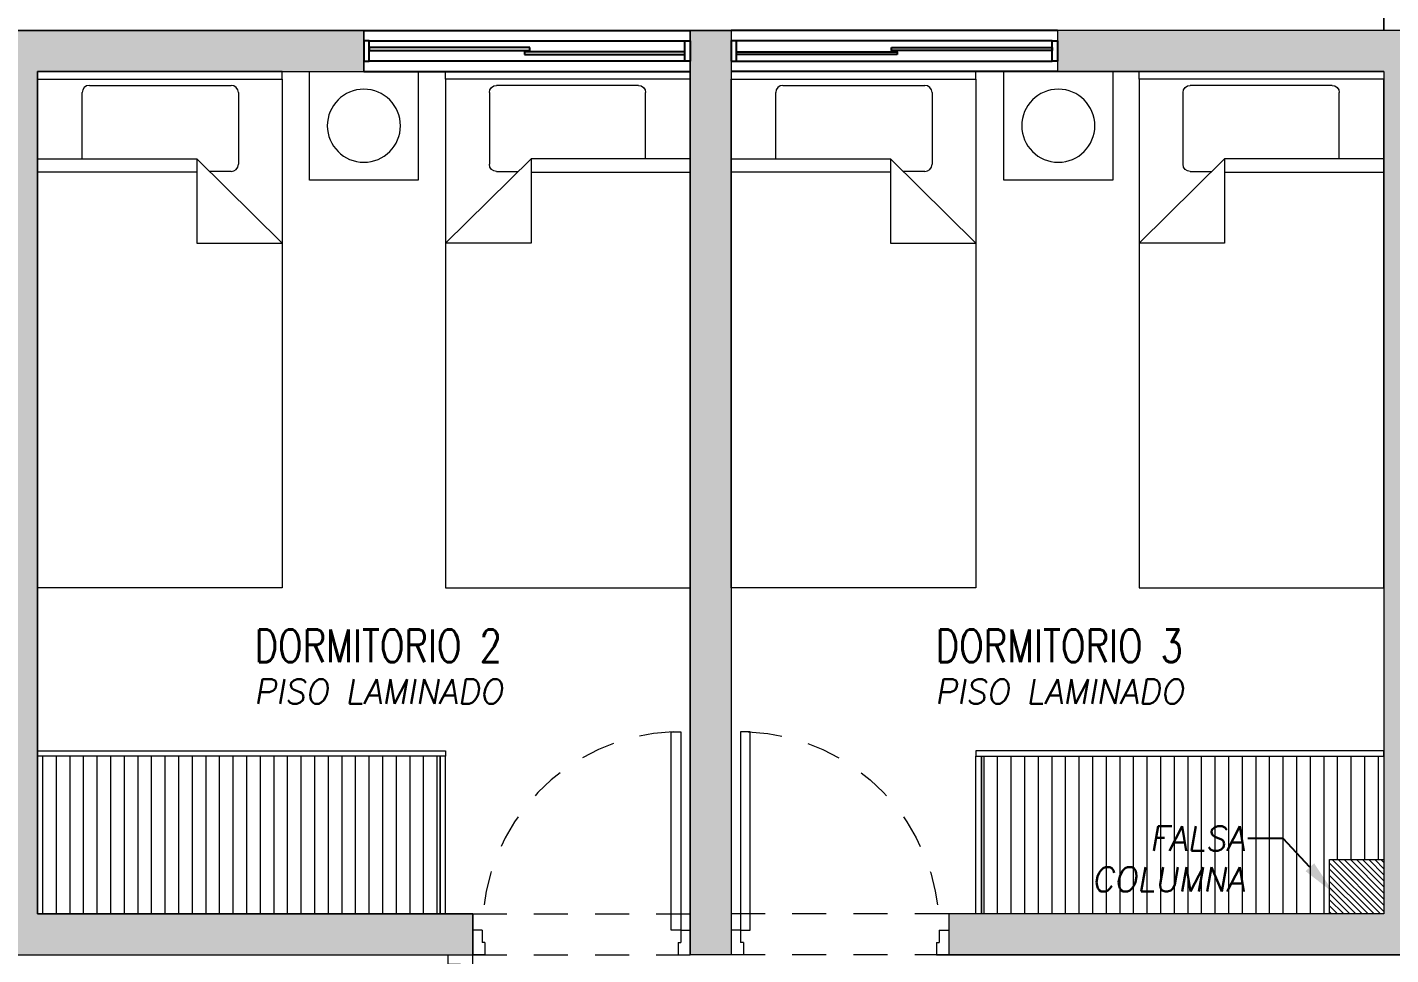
# Model space of a CAD drawing. Header units: millimetres. Extents: x -3 to 53, y -110 to 39.
# Drawn here: x 29.96 to 34.98, y -20.06 to -16.64 of the extents above; entities that cross this region are included whole.
import ezdxf
from ezdxf import colors
from ezdxf.entities.mleader import LeaderData, LeaderLine
from ezdxf.enums import TextEntityAlignment as Align
from ezdxf.math import Vec2, Vec3

# ---------------------------------------------------------------- set-up
doc = ezdxf.new("R2010")
doc.units = ezdxf.units.MM
doc.linetypes.add('HIDDEN2', pattern=[0.1875, 0.125, -0.0625])
for name, color, linetype in [('A-EST HATCH', 8, 'Continuous'), ('A-EST PLACAS', 8, 'Continuous'), ('A-EST VIGAS', 8, 'HIDDEN2'), ('A-HATCH', 8, 'Continuous'), ('A-MURO BAJO', 8, 'Continuous'), ('A-TEXTO-ACABADO PISO', 8, 'Continuous'), ('A-TEXTO-INDICACIONES', 8, 'Continuous'), ('DLP_MOBILIARIO', 8, 'Continuous'), ('DLP_MOBILIARIO FIJO', 8, 'Continuous'), ('DLP_TEXTO AMBIENTE', 8, 'Continuous')]:
    doc.layers.add(name, color=color, linetype=linetype)
doc.layers.add('A-MUROS', color=8, linetype='Continuous', lineweight=30)
doc.styles.add('ROMANS', font='ROMANS.shx', dxfattribs={"oblique": 10})

# ---------------------------------------------------------------- blocks, each defined once
blk = doc.blocks.new('EST.P10')
at = {"layer": 'A-EST HATCH', "lineweight": 0}
h = blk.add_hatch(color=8, dxfattribs=at)
h.dxf.hatch_style = 1
h.paths.add_polyline_path([(10.5, -2.74), (10.5, 3.325), (12.15, 3.325), (12.15, 3.525), (10.35, 3.525), (10.35, 2.65), (8.85, 2.65), (8.85, 3.15), (8.7, 3.15), (8.7, 2.45), (10.35, 2.45), (10.35, -2.74)])
h.paths.add_polyline_path([(31.6, 7.325), (30, 7.325), (30, 10.425), (31.2, 10.425), (31.2, 10.575), (29.85, 10.575), (29.85, 7.175), (31.6, 7.175)])
h.paths.add_polyline_path([(32.4, 10.575), (32.55, 10.575), (32.55, 7.175), (32.4, 7.175)])
h.paths.add_polyline_path([(37.9, 11.05), (38.2, 11.05), (38.2, 10.9), (38.05, 10.9), (38.05, 7.825), (37.9, 7.825)])
h.paths.add_polyline_path([(34.95, 10.425), (34.95, 7.325), (33.35, 7.325), (33.35, 7.175), (35.1, 7.175), (35.1, 10.575), (33.75, 10.575), (33.75, 10.425)])
h.paths.add_polyline_path([(44.2, 10.9), (44.8, 10.9), (44.8, 11.05), (44.05, 11.05), (44.05, 7.65), (45.2, 7.65), (45.2, 7.8), (44.2, 7.8)])
h.paths.add_polyline_path([(46, 11.05), (46, 7.65), (46.15, 7.65), (46.15, 11.05)])
h.paths.add_polyline_path([(46.95, 7.8), (48.55, 7.8), (48.55, 10.9), (47.35, 10.9), (47.35, 11.05), (48.7, 11.05), (48.7, 7.65), (46.95, 7.65)])
h.paths.add_polyline_path([(44.2, -2.65), (44.8, -2.65), (44.8, -2.8), (44.05, -2.8), (44.05, 0.6), (45.2, 0.6), (45.2, 0.45), (44.2, 0.45)])
h.paths.add_polyline_path([(46, -2.8), (46, 0.6), (46.15, 0.6), (46.15, -2.8)])
h.paths.add_polyline_path([(46.95, 0.45), (48.55, 0.45), (48.55, -2.65), (47.35, -2.65), (47.35, -2.8), (48.7, -2.8), (48.7, 0.6), (46.95, 0.6)])
h.paths.add_polyline_path([(41.35, -0.35), (41.2, -0.35), (41.2, -2.65), (41.05, -2.65), (41.05, -2.8), (41.35, -2.8)])
h.paths.add_polyline_path([(31.6, 0.925), (30, 0.925), (30, -2.175), (31.2, -2.175), (31.2, -2.325), (29.85, -2.325), (29.85, 1.075), (31.6, 1.075)])
h.paths.add_polyline_path([(32.4, -2.325), (32.55, -2.325), (32.55, 1.075), (32.4, 1.075)])
h.paths.add_polyline_path([(37.9, -2.8), (38.2, -2.8), (38.2, -2.65), (38.05, -2.65), (38.05, 0.425), (37.9, 0.425)])
h.paths.add_polyline_path([(34.95, -2.175), (34.95, 0.925), (33.35, 0.925), (33.35, 1.075), (35.1, 1.075), (35.1, -2.325), (33.75, -2.325), (33.75, -2.175)])
h.paths.add_polyline_path([(18.45, 7.325), (20.05, 7.325), (20.05, 10.425), (18.85, 10.425), (18.85, 10.575), (20.2, 10.575), (20.2, 7.175), (18.45, 7.175)])
h.paths.add_polyline_path([(17.65, 10.575), (17.5, 10.575), (17.5, 7.175), (17.65, 7.175)])
h.paths.add_polyline_path([(11.85, 11.05), (11.85, 10.9), (12, 10.9), (12, 7.825), (12.15, 7.825), (12.15, 11.05)])
h.paths.add_polyline_path([(22.45, 4.725), (13.05, 4.725), (13.05, 4.875), (16.6, 4.875), (16.6, 6.275), (16.8, 6.275), (16.8, 4.875), (19.7, 4.875), (19.7, 6.275), (19.85, 6.275), (19.85, 4.875), (22.25, 4.875), (22.25, 6.125), (20.6, 6.125), (20.6, 6.275), (22.875, 6.275), (22.875, 6.125), (22.45, 6.125)])
h.paths.add_polyline_path([(15.1, 10.425), (15.1, 7.325), (16.7, 7.325), (16.7, 7.175), (14.95, 7.175), (14.95, 10.575), (16.3, 10.575), (16.3, 10.425)])
h.paths.add_polyline_path([(10.35, 5.8), (8.7, 5.8), (8.7, 5.1), (8.85, 5.1), (8.85, 5.6), (10.35, 5.6), (10.35, 4.725), (12.15, 4.725), (12.15, 4.925), (10.5, 4.925), (10.5, 10.99), (10.35, 10.99)])
h.paths.add_polyline_path([(5.85, 10.9), (5.25, 10.9), (5.25, 11.05), (6, 11.05), (6, 7.65), (4.85, 7.65), (4.85, 7.8), (5.85, 7.8)])
h.paths.add_polyline_path([(4.05, 11.05), (4.05, 7.65), (3.9, 7.65), (3.9, 11.05)])
h.paths.add_polyline_path([(3.1, 7.8), (1.5, 7.8), (1.5, 10.9), (2.7, 10.9), (2.7, 11.05), (1.35, 11.05), (1.35, 7.65), (3.1, 7.65)])
h.paths.add_polyline_path([(4.05, -2.8), (4.05, 0.6), (3.9, 0.6), (3.9, -2.8)])
h.paths.add_polyline_path([(3.1, 0.45), (1.5, 0.45), (1.5, -2.65), (2.7, -2.65), (2.7, -2.8), (1.35, -2.8), (1.35, 0.6), (3.1, 0.6)])
h.paths.add_polyline_path([(8.7, -0.35), (8.85, -0.35), (8.85, -2.65), (9, -2.65), (9, -2.8), (8.7, -2.8)])
h.paths.add_polyline_path([(18.45, 0.925), (20.05, 0.925), (20.05, -2.175), (18.85, -2.175), (18.85, -2.325), (20.2, -2.325), (20.2, 1.075), (18.45, 1.075)])
h.paths.add_polyline_path([(17.65, -2.325), (17.5, -2.325), (17.5, 1.075), (17.65, 1.075)])
h.paths.add_polyline_path([(12.15, -2.8), (11.85, -2.8), (11.85, -2.65), (12, -2.65), (12, 0.425), (12.15, 0.425)])
h.paths.add_polyline_path([(15.1, -2.175), (15.1, 0.925), (16.7, 0.925), (16.7, 1.075), (14.95, 1.075), (14.95, -2.325), (16.3, -2.325), (16.3, -2.175)])
h.paths.add_polyline_path([(39.7, 3.525), (37.9, 3.525), (37.9, 3.375), (39.55, 3.375), (39.55, -2.74), (39.7, -2.74), (39.7, 2.5), (41.35, 2.5), (41.35, 3.15), (41.2, 3.15), (41.2, 2.65), (39.7, 2.65)])
h.paths.add_polyline_path([(6, -2.8), (6, 0.6), (4.85, 0.6), (4.85, 0.45), (5.85, 0.45), (5.85, -2.65), (5.25, -2.65), (5.25, -2.8)])
h.paths.add_polyline_path([(3.0968, 5.55), (2.95, 5.55), (2.95, 6.75), (5.1, 6.75), (5.1, 6.6), (4.65, 6.6), (4.65, 5), (4.45, 5), (4.45, 6.6), (3.1, 6.6), (3.1, 5.55)], flags=17)
h.paths.add_polyline_path([(3.0968, 2.7), (2.95, 2.7), (2.95, 1.5), (5.1, 1.5), (5.1, 1.65), (4.65, 1.65), (4.65, 3.25), (4.45, 3.25), (4.45, 1.65), (3.1, 1.65), (3.1, 2.7)], flags=17)
h.paths.add_polyline_path([(8.8501, 4.2), (6, 4.2), (6, 6.75), (5.85, 6.75), (5.85, 4.2), (3.1, 4.2), (3.1, 4.8), (2.95, 4.8), (2.95, 4.2), (0.15, 4.2), (0.15, 8.25), (0, 8.25), (0, 0), (0.15, 0), (0.15, 4.05), (2.95, 4.05), (2.95, 3.45), (3.1, 3.45), (3.1, 4.05), (5.85, 4.05), (5.85, 1.5), (6, 1.5), (6, 4.05), (8.8501, 4.05)])
h.paths.add_polyline_path([(8.7, 11.05), (8.7, 8.6), (8.85, 8.6), (8.85, 10.9), (9, 10.9), (9, 11.05)])
h.paths.add_polyline_path([(22.9, 4.725), (25, 4.725), (25, 4.875), (23.05, 4.875), (23.05, 8.575), (25, 8.575), (25, 8.725), (23.05, 8.725), (23.05, 10.575), (22.2, 10.575), (22.2, 10.425), (22.9, 10.425)])
h.paths.add_polyline_path([(39.7, 10.99), (39.7, 5.75), (41.35, 5.75), (41.35, 5.1), (41.2, 5.1), (41.2, 5.6), (39.7, 5.6), (39.7, 4.725), (37.9, 4.725), (37.9, 4.875), (39.55, 4.875), (39.55, 10.99)])
h.paths.add_polyline_path([(47.1, 4.2), (49.9, 4.2), (49.9, 8.25), (50.05, 8.25), (50.05, 0), (49.9, 0), (49.9, 4.05), (47.1, 4.05), (47.1, 3.45), (46.95, 3.45), (46.95, 4.05), (44.2, 4.05), (44.2, 1.5), (44.05, 1.5), (44.05, 4.05), (41.1999, 4.05), (41.1999, 4.2), (44.05, 4.2), (44.05, 6.75), (44.2, 6.75), (44.2, 4.2), (46.95, 4.2), (46.95, 4.8), (47.1, 4.8)])
h.paths.add_polyline_path([(41.35, 11.05), (41.05, 11.05), (41.05, 10.9), (41.2, 10.9), (41.2, 8.6), (41.35, 8.6)])
h.paths.add_polyline_path([(46.9532, 5.55), (47.1, 5.55), (47.1, 6.75), (44.95, 6.75), (44.95, 6.6), (45.4, 6.6), (45.4, 5), (45.6, 5), (45.6, 6.6), (46.95, 6.6), (46.95, 5.55)], flags=17)
h.paths.add_polyline_path([(46.9532, 2.7), (47.1, 2.7), (47.1, 1.5), (44.95, 1.5), (44.95, 1.65), (45.4, 1.65), (45.4, 3.25), (45.6, 3.25), (45.6, 1.65), (46.95, 1.65), (46.95, 2.7)], flags=17)
h.paths.add_polyline_path([(26.7, 4.725), (26.85, 4.725), (26.85, 8.725), (26.7, 8.725)])
h.paths.add_polyline_path([(27.15, 10.425), (27.85, 10.425), (27.85, 10.575), (27, 10.575), (27, 4.725), (27.15, 4.725)])
h.paths.add_polyline_path([(27.6, 6.125), (27.6, 4.725), (37, 4.725), (37, 4.875), (33.45, 4.875), (33.45, 6.275), (33.25, 6.275), (33.25, 4.875), (30.35, 4.875), (30.35, 6.275), (30.2, 6.275), (30.2, 4.875), (27.8, 4.875), (27.8, 6.125), (29.45, 6.125), (29.45, 6.275), (27.175, 6.275), (27.175, 6.125)])
h.paths.add_polyline_path([(21.05, 1.975), (21.05, 2.125), (22.85, 2.125), (22.85, 3.375), (20.3, 3.375), (20.3, 1.975), (20.15, 1.975), (20.15, 3.375), (16.8, 3.375), (16.8, 1.975), (16.6, 1.975), (16.6, 3.375), (13.05, 3.375), (13.05, 3.525), (23.05, 3.525), (23.05, 1.975)])
h.paths.add_polyline_path([(23.05, 1.95), (23.05, -1.775), (26.7, -1.775), (26.7, 0.875), (24.35, 0.875), (24.35, 1.425), (24.05, 1.425), (24.05, 1.575), (24.5, 1.575), (24.5, 1.025), (26.7, 1.025), (26.7, 3.375), (24.05, 3.375), (24.05, 3.525), (26.85, 3.525), (26.85, -1.925), (23.05, -1.925), (23.05, -2.325), (22.2, -2.325), (22.2, -2.175), (22.9, -2.175), (22.9, 1.95)])
h.paths.add_polyline_path([(29, 1.975), (29, 2.125), (27.2, 2.125), (27.2, 3.375), (29.75, 3.375), (29.75, 1.975), (29.9, 1.975), (29.9, 3.375), (33.25, 3.375), (33.25, 1.975), (33.45, 1.975), (33.45, 3.375), (37, 3.375), (37, 3.525), (27, 3.525), (27, 1.975)])
h.paths.add_polyline_path([(27, 1.95), (27, -2.325), (27.85, -2.325), (27.85, -2.175), (27.15, -2.175), (27.15, 1.95)])
at = {"layer": 'A-EST PLACAS', "color": 8, "lineweight": 0}
for points in [[(31.6, 7.325), (30, 7.325), (30, 10.425), (31.2, 10.425), (31.2, 10.575), (29.85, 10.575), (29.85, 7.175), (31.6, 7.175)], [(32.4, 10.575), (32.55, 10.575), (32.55, 7.175), (32.4, 7.175)], [(34.95, 10.425), (34.95, 7.325), (33.35, 7.325), (33.35, 7.175), (35.1, 7.175), (35.1, 10.575), (33.75, 10.575), (33.75, 10.425)]]:
    blk.add_lwpolyline(points, close=True, dxfattribs=at)
at = {"layer": 'A-EST VIGAS', "color": 8, "lineweight": 0}
for p, q in [((31.2, 10.575), (32.4, 10.575)), ((32.55, 10.575), (33.75, 10.575)), ((31.6, 7.325), (32.4, 7.325)), ((33.35, 7.325), (32.55, 7.325)), ((31.6, 7.175), (32.4, 7.175)), ((33.35, 7.175), (32.55, 7.175))]:
    blk.add_line(p, q, dxfattribs=at)
blk.add_lwpolyline([(34.95, 10.575), (34.95, 11.05), (37.9, 11.05)], dxfattribs=at)
blk = doc.blocks.new('*U143')
at = {"color": 8, "lineweight": 0}
for p, q in [((0.01, 0.855), (0.01, 0.9)), ((0.055, 0.855), (0.01, 0.855)), ((0.1, 0.865), (0.055, 0.865)), ((0.055, 0.855), (0.055, 0.865)), ((0.1, 0.865), (0.1, 0.9)), ((0.055, 0.045), (0.01, 0.045)), ((0.01, 0.045), (0.01, 0)), ((0.055, 0.045), (0.055, 0.035)), ((0.1, 0.035), (0.055, 0.035)), ((0.1, 0.035), (0.1, 0))]:
    blk.add_line(p, q, dxfattribs=at)
blk.add_lwpolyline([(0.93, 0.07), (0.93, 0.035), (0.1, 0.035), (0.1, 0.07)], close=True, dxfattribs=at)
at = {"color": 8, "linetype": 'HIDDEN2', "lineweight": 0}
blk.add_arc((0.0995, 0.0339), 0.8311, 2.2301, 89.9672, dxfattribs=at)
blk = doc.blocks.new('1 PLAZA')
at = {"color": 8, "lineweight": 0}
for p, q in [((-0.2859, -0.3221), (-0.2859, -0.0781)), ((-0.2592, -0.0513), (0.2619, -0.0513)), ((0.2887, -0.0781), (0.2887, -0.3415)), ((-0.45, -0.3221), (0.1356, -0.3221)), ((0.45, -0.6318), (0.1356, -0.3221)), ((0.1356, -0.3221), (0.1356, -0.6318)), ((0.1356, -0.371), (-0.45, -0.371)), ((0.2619, -0.3683), (0.1825, -0.3683)), ((0.1356, -0.6318), (0.45, -0.6318))]:
    blk.add_line(p, q, dxfattribs=at)
at = {"color": 8, "lineweight": 0, "extrusion": (4.49068e-08, -3.60286e-08, 1), "elevation": 0}
blk.add_lwpolyline([(-0.45, -0.0287), (0.45, -0.0287), (0.45, 0), (-0.45, 0)], close=True, dxfattribs=at)
at = {"color": 8, "lineweight": 0}
blk.add_lwpolyline([(-0.45, -1.9), (-0.45, -0.0287), (0.45, -0.0287), (0.45, -1.9)], close=True, dxfattribs=at)
for centre, start, end in [((-0.2592, -0.0781), 90, 180), ((0.2619, -0.0781), 0, 90), ((0.2619, -0.3415), 270, 0)]:
    blk.add_arc(centre, 0.0267, start, end, dxfattribs=at)
blk = doc.blocks.new('VELADOR')
at = {"color": 8, "lineweight": 0}
blk.add_lwpolyline([(0, 0.4), (0, 0), (0.4, 0), (0.4, 0.4)], close=True, dxfattribs=at)
blk.add_circle((0.2, 0.2), 0.1344, dxfattribs=at)
blk = doc.blocks.new('*U142')
at = {"color": 8, "lineweight": 0}
for p, q in [((0.01, 0.755), (0.01, 0.8)), ((0.055, 0.755), (0.01, 0.755)), ((0.1, 0.765), (0.055, 0.765)), ((0.055, 0.755), (0.055, 0.765)), ((0.1, 0.765), (0.1, 0.8)), ((0.055, 0.045), (0.01, 0.045)), ((0.01, 0.045), (0.01, 0)), ((0.055, 0.045), (0.055, 0.035)), ((0.1, 0.035), (0.055, 0.035)), ((0.1, 0.035), (0.1, 0))]:
    blk.add_line(p, q, dxfattribs=at)
blk.add_lwpolyline([(0.83, 0.07), (0.83, 0.035), (0.1, 0.035), (0.1, 0.07)], close=True, dxfattribs=at)
at = {"color": 8, "linetype": 'HIDDEN2', "lineweight": 0}
blk.add_arc((0.0996, 0.034), 0.731, 2.2301, 89.9672, dxfattribs=at)
blk = doc.blocks.new('VP.120')
at = {"layer": 'A-MURO BAJO'}
for p, q in [((0, 0), (1.2, 0)), ((0, -0.15), (1.2, -0.15))]:
    blk.add_line(p, q, dxfattribs=at)
at = {"layer": 'DLP_MOBILIARIO FIJO', "color": 251}
for p, q in [((0.02, -0.0375), (1.18, -0.0375)), ((1.18, -0.1125), (0.02, -0.1125))]:
    blk.add_line(p, q, dxfattribs=at)
at = {"layer": 'DLP_MOBILIARIO FIJO', "color": 6}
for points in [[(0, -0.1125), (0.02, -0.1125), (0.02, -0.0375), (0, -0.0375)], [(1.2, -0.1125), (1.18, -0.1125), (1.18, -0.0375), (1.2, -0.0375)]]:
    blk.add_lwpolyline(points, close=True, dxfattribs=at)
at = {"layer": 'DLP_MOBILIARIO FIJO', "elevation": 0}
for points in [[(0.61, -0.0625), (0.02, -0.0625), (0.02, -0.0725), (0.61, -0.0725)], [(0.59, -0.0875), (1.18, -0.0875), (1.18, -0.0775), (0.59, -0.0775)]]:
    blk.add_lwpolyline(points, close=True, dxfattribs=at)
blk = doc.blocks.new('DPTO 75_D1')
at = {"layer": 'A-HATCH', "lineweight": 0}
h = blk.add_hatch(dxfattribs=at)
h.set_pattern_fill('ANSI31', color=8, scale=0.005)
h.set_pattern_definition([(45, (8.629694, -51.797116), (-0.01122532, 0.01122532), [])])
h.paths.add_polyline_path([(2.95, 2.8), (3.15, 2.8), (3.15, 2.6), (2.95, 2.6)])
at = {"layer": 'DLP_MOBILIARIO FIJO', "lineweight": 0}
h = blk.add_hatch(dxfattribs=at)
h.set_pattern_fill('_USER', color=8, scale=0.05, angle=270, pattern_type=0)
h.set_pattern_definition([(270, (-36.53, -17.095035), (0.05, -9e-18), [])])
h.paths.add_polyline_path([(4.43, 3.18), (4.43, 2.6), (3.15, 2.6), (3.15, 2.8), (2.95, 2.8), (2.95, 3.18)])
h = blk.add_hatch(dxfattribs=at)
h.set_pattern_fill('_USER', color=8, scale=0.05, angle=270, pattern_type=0)
h.set_pattern_definition([(270, (-38.52, -17.095035), (0.05, -9e-18), [])])
h.paths.add_polyline_path([(7.9, 2.6), (6.42, 2.6), (6.42, 3.18), (7.9, 3.18)])
at = {"layer": 'A-MURO BAJO', "color": 8, "lineweight": 0}
blk.add_line((2.95, 6.325), (2.95, 5.85), dxfattribs=at)
at = {"layer": 'A-MUROS', "color": 8, "lineweight": 0}
for p, q in [((2.8, 5.85), (4.15, 5.85)), ((4.15, 5.85), (4.15, 5.7)), ((5.35, 5.85), (5.35, 2.45)), ((5.35, 5.85), (5.5, 5.85)), ((5.5, 5.85), (5.5, 2.45)), ((6.7, 5.85), (6.7, 5.7)), ((8.05, 5.85), (6.7, 5.85)), ((2.95, 5.7), (2.95, 2.8)), ((2.95, 5.7), (4.15, 5.7)), ((7.9, 5.7), (6.7, 5.7)), ((7.9, 5.7), (7.9, 2.6)), ((3.15, 2.8), (2.95, 2.8)), ((3.15, 2.6), (3.15, 2.8)), ((3.15, 2.6), (4.55, 2.6)), ((4.55, 2.6), (4.55, 2.45)), ((6.3, 2.6), (6.3, 2.45)), ((7.9, 2.6), (6.3, 2.6)), ((2.8, 2.45), (4.55, 2.45)), ((5.35, 2.45), (5.5, 2.45)), ((8.05, 2.45), (6.3, 2.45))]:
    blk.add_line(p, q, dxfattribs=at)
at = {"layer": 'DLP_MOBILIARIO FIJO', "color": 8, "lineweight": 0, "elevation": 0}
for points in [[(4.45, 3.2), (4.45, 3.18), (2.95, 3.18), (2.95, 3.2)], [(4.43, 2.6), (4.45, 2.6), (4.45, 3.18), (4.43, 3.18)], [(6.4, 3.2), (6.4, 3.18), (7.9, 3.18), (7.9, 3.2)], [(6.42, 2.6), (6.4, 2.6), (6.4, 3.18), (6.42, 3.18)], [(7.9, 2.6), (6.42, 2.6), (6.42, 3.18), (7.9, 3.18)]]:
    blk.add_lwpolyline(points, close=True, dxfattribs=at)
at = {"layer": 'DLP_MOBILIARIO FIJO', "color": 8, "lineweight": 0}
blk.add_lwpolyline([(2.95, 2.6), (4.43, 2.6), (4.43, 3.18), (2.95, 3.18)], close=True, dxfattribs=at)
at = {"color": 8, "lineweight": 0}
blk.add_blockref('VP.120', (4.15, 5.85, 0), dxfattribs=at)
at = {"color": 8, "lineweight": 0, "xscale": -1}
blk.add_blockref('VP.120', (6.7, 5.85, 0), dxfattribs=at)
at = {"layer": 'DLP_MOBILIARIO', "color": 8, "lineweight": 0, "extrusion": (-4.49068e-08, 3.60286e-08, 1)}
for name, p in [('1 PLAZA', (3.4, 5.7, 0)), ('VELADOR', (3.9471, 5.3, 0)), ('1 PLAZA', (5.95, 5.7, 0)), ('VELADOR', (6.5, 5.3, 0))]:
    blk.add_blockref(name, p, dxfattribs=at)
at = {"layer": 'DLP_MOBILIARIO', "color": 8, "lineweight": 0, "extrusion": (-4.49068e-08, -3.60286e-08, -1), "zscale": -1}
for p in [(-4.9, 5.7, 0), (-7.45, 5.7, 0)]:
    blk.add_blockref('1 PLAZA', p, dxfattribs=at)
at = {"layer": 'DLP_MOBILIARIO', "color": 8, "lineweight": 0, "rotation": 90}
blk.add_blockref('*U142', (5.35, 2.44, 0), dxfattribs=at)
at = {"layer": 'DLP_MOBILIARIO', "color": 8, "lineweight": 0, "xscale": -1.000000000000004, "rotation": 270}
blk.add_blockref('*U142', (5.5, 2.44, 0), dxfattribs=at)
at = {"layer": 'DLP_MOBILIARIO', "color": 8, "lineweight": 0}
blk.add_blockref('*U143', (6.29, 1.55), dxfattribs=at)
blk = doc.blocks.new('TEXTO AMBIENTES P10')
at = {"layer": 'A-TEXTO-ACABADO PISO', "color": 8, "lineweight": 0, "char_height": 0.09, "attachment_point": 2, "style": 'ROMANS'}
for insert in [(29.9029, -2.8614), (32.4062, -2.8614)]:
    blk.add_mtext_dynamic_manual_height_columns('PISO LAMINADO', width=1.20225, gutter_width=12.5, heights=[0], dxfattribs=dict(at, insert=insert))
at = {"layer": 'DLP_TEXTO AMBIENTE', "color": 8, "lineweight": 0, "style": 'ROMANS', "width": 0.8}
for s, p in [('DORMITORIO 2', (29.9027, -2.7981)), ('DORMITORIO 3', (32.4064, -2.7981))]:
    blk.add_text(s, height=0.12, dxfattribs=at).set_placement(p, align=Align.CENTER)
blk = doc.blocks.new('TEXTO NOTAS P10')
at = {"layer": 'A-TEXTO-INDICACIONES'}
ml = blk.add_multileader_mtext('Standard', dxfattribs=at)
ml.set_content('FALSA COLUMNA', color=256, style='ROMANS')
ml.set_leader_properties(color=7)
ml.build(insert=Vec2(0, 0))
ml.multileader.update_dxf_attribs({"dogleg_length": 1.3073, "arrow_head_size": 0.13, "scale": 0.1})
ctx = ml.context
ctx.base_point, ctx.scale, ctx.char_height, ctx.arrow_head_size, ctx.landing_gap_size, ctx.plane_origin = Vec3(32.5925, -3.4475), 0.1, 0.09, 0.13, 0.01, Vec3(33.3139, -2.4642)
ctx.text_align_type = 2
notes = []
notes.append((ctx, [(0, (1, 1, 0), (33.2301, -3.4475), (-1, 0), 0.1307, [(0, [(33.4161, -3.6485)], 0, [])])]))
ctx.mtext.insert, ctx.mtext.width, ctx.mtext.defined_height, ctx.mtext.alignment, ctx.mtext.flow_direction = Vec3(33.0893, -3.4025), 0.532149, 0.5349, 3, 5
for ctx, leaders in notes:
    for number, flags, end, landing, length, lines in leaders:
        leader = LeaderData()
        leader.index, (leader.has_last_leader_line, leader.has_dogleg_vector, leader.attachment_direction) = number, flags
        leader.last_leader_point, leader.dogleg_vector, leader.dogleg_length = Vec3(end), Vec3(landing), length
        for number, points, colour, breaks in lines:
            line = LeaderLine()
            line.index, line.vertices, line.color, line.breaks = number, Vec3.list(points), colors.encode_raw_color(colour), breaks
            leader.lines.append(line)
        ctx.leaders.append(leader)
blk = doc.blocks.new('arq.')
at = {"layer": 'A-EST PLACAS', "color": 8}
blk.add_blockref('EST.P10', (101.2127, -25.3388), dxfattribs=at)
at = {"color": 8, "xscale": -1}
blk.add_blockref('DPTO 75_D1', (139.1127, -20.6138), dxfattribs=at)
at = {"layer": 'A-TEXTO-INDICACIONES', "color": 8}
blk.add_blockref('TEXTO NOTAS P10', (102.5627, -14.2888), dxfattribs=at)
at = {"layer": 'DLP_TEXTO AMBIENTE', "color": 8}
blk.add_blockref('TEXTO AMBIENTES P10', (102.5627, -14.2888), dxfattribs=at)

msp = doc.modelspace()

# ---------------------------------------------------------------- block references
at = {"color": 7}
msp.add_blockref('arq.', (-101.2125, -1.8936), dxfattribs=at)

doc.saveas('drawing.dxf')
